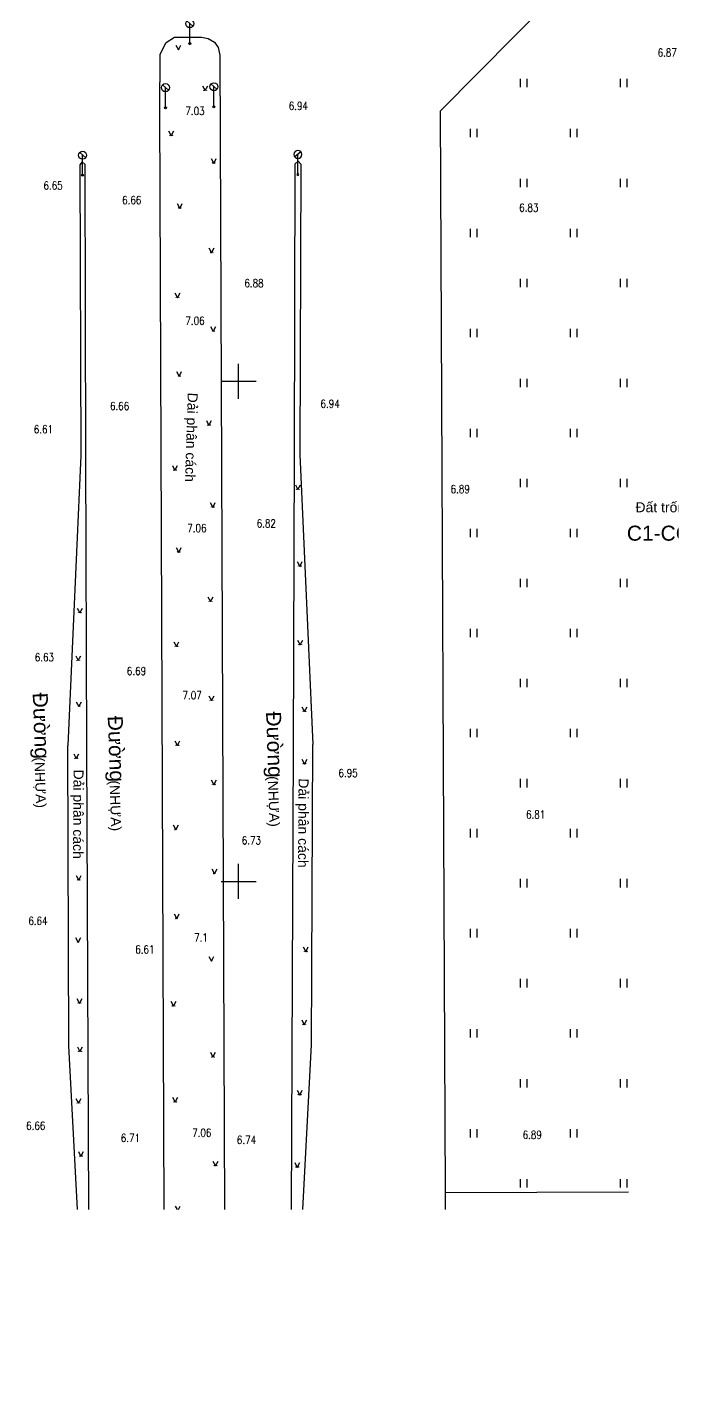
# Model space of a CAD drawing. Header units: millimetres. Extents: x 581430 to 583682, y 2329840 to 2330113.
# Drawn here: x 583616.6 to 583681.7, y 2329898.9 to 2330035.4 of the extents above; entities that cross this region are included whole.
import ezdxf
from ezdxf.enums import TextEntityAlignment as Align
from ezdxf.xclip import XClip

# ---------------------------------------------------------------- set-up
doc = ezdxf.new("R2010")
doc.units = ezdxf.units.MM
doc.header["$LTSCALE"] = 0.001
doc.header["$MEASUREMENT"] = 0
doc.header["$XCLIPFRAME"] = 0
doc.layers.add('CHUGIAI', color=250, linetype='Continuous')
doc.layers.add('Existing map', color=250, linetype='Continuous')
doc.styles.add('CHU', font='', dxfattribs={"height": 1.5})
doc.styles.add('CLD', font='', dxfattribs={"height": 1})
doc.styles.add('DC', font='romans.shx', dxfattribs={"width": 0.8, "height": 0.8})
doc.styles.get('CHU').set_extended_font_data('.VnArial')
doc.styles.get('CLD').set_extended_font_data('.VnArialH')

# ---------------------------------------------------------------- blocks, each defined once
blk = doc.blocks.new('BB')
at = {"layer": 'CHUGIAI'}
for p, q in [((-0.29, 2.28), (0.31, 1.75)), ((0, 0), (0, 2))]:
    blk.add_line(p, q, dxfattribs=at)
for centre, radius in [((0, 2), 0.4), ((0, 0), 0.1)]:
    blk.add_circle(centre, radius, dxfattribs=at)
blk = doc.blocks.new('BB-flat-2')
at = {"layer": 'CHUGIAI'}
for p, q in [((-0.29, 2.28), (0.31, 1.75)), ((0, 0), (0, 2))]:
    blk.add_line(p, q, dxfattribs=at)
for centre, radius in [((0, 2), 0.4), ((0, 0), 0.1)]:
    blk.add_circle(centre, radius, dxfattribs=at)
blk = doc.blocks.new('BB-flat-4')
at = {"layer": 'CHUGIAI'}
for p, q in [((-0.29, 2.28), (0.31, 1.75)), ((0, 0), (0, 2))]:
    blk.add_line(p, q, dxfattribs=at)
for centre, radius in [((0, 2), 0.4), ((0, 0), 0.1)]:
    blk.add_circle(centre, radius, dxfattribs=at)
blk = doc.blocks.new('Existing map')
at = {"layer": 'Existing map'}
h = blk.add_hatch(color=256, dxfattribs=at)
h.paths.add_polyline_path([(-0.84, -54.29, 1), (-0.87, -54.29, 1)])
h.paths.add_polyline_path([(-1.1, -54.29, 1), (-1.12, -54.29, 1)])
h = blk.add_hatch(color=256, dxfattribs=at)
h.paths.add_polyline_path([(1.83, -58.37, 1), (1.81, -58.37, 1)])
h.paths.add_polyline_path([(1.57, -58.37, 1), (1.55, -58.37, 1)])
h = blk.add_hatch(color=256, dxfattribs=at)
h.paths.add_polyline_path([(-1.58, -62.87, 1), (-1.6, -62.87, 1)])
h.paths.add_polyline_path([(-1.84, -62.87, 1), (-1.86, -62.87, 1)])
h = blk.add_hatch(color=256, dxfattribs=at)
h.paths.add_polyline_path([(2.68, -65.64, 1), (2.66, -65.64, 1)])
h.paths.add_polyline_path([(2.43, -65.64, 1), (2.4, -65.64, 1)])
h = blk.add_hatch(color=256, dxfattribs=at)
h.paths.add_polyline_path([(-0.72, -70.14, 1), (-0.74, -70.14, 1)])
h.paths.add_polyline_path([(-0.98, -70.14, 1), (-1, -70.14, 1)])
h = blk.add_hatch(color=256, dxfattribs=at)
h.paths.add_polyline_path([(2.47, -74.58, 1), (2.45, -74.58, 1)])
h.paths.add_polyline_path([(2.21, -74.58, 1), (2.19, -74.58, 1)])
h = blk.add_hatch(color=256, dxfattribs=at)
h.paths.add_polyline_path([(-0.94, -79.07, 1), (-0.96, -79.07, 1)])
h.paths.add_polyline_path([(-1.19, -79.07, 1), (-1.22, -79.07, 1)])
h = blk.add_hatch(color=256, dxfattribs=at)
h.paths.add_polyline_path([(2.62, -82.44, 1), (2.6, -82.44, 1)])
h.paths.add_polyline_path([(2.36, -82.44, 1), (2.34, -82.44, 1)])
h = blk.add_hatch(color=256, dxfattribs=at)
h.paths.add_polyline_path([(-0.78, -86.94, 1), (-0.81, -86.94, 1)])
h.paths.add_polyline_path([(-1.04, -86.94, 1), (-1.06, -86.94, 1)])
h = blk.add_hatch(color=256, dxfattribs=at)
h.paths.add_polyline_path([(2.21, -91.84, 1), (2.19, -91.84, 1)])
h.paths.add_polyline_path([(1.95, -91.84, 1), (1.93, -91.84, 1)])
h = blk.add_hatch(color=256, dxfattribs=at)
h.paths.add_polyline_path([(-1.19, -96.34, 1), (-1.21, -96.34, 1)])
h.paths.add_polyline_path([(-1.45, -96.34, 1), (-1.47, -96.34, 1)])
h = blk.add_hatch(color=256, dxfattribs=at)
h.paths.add_polyline_path([(11.11, -98.26, 1), (11.08, -98.26, 1)])
h.paths.add_polyline_path([(10.85, -98.26, 1), (10.82, -98.26, 1)])
h = blk.add_hatch(color=256, dxfattribs=at)
h.paths.add_polyline_path([(2.59, -100.03, 1), (2.56, -100.03, 1)])
h.paths.add_polyline_path([(2.33, -100.03, 1), (2.3, -100.03, 1)])
h = blk.add_hatch(color=256, dxfattribs=at)
h.paths.add_polyline_path([(-0.82, -104.53, 1), (-0.84, -104.53, 1)])
h.paths.add_polyline_path([(-1.08, -104.53, 1), (-1.1, -104.53, 1)])
h = blk.add_hatch(color=256, dxfattribs=at)
h.paths.add_polyline_path([(11.29, -105.93, 1), (11.26, -105.93, 1)])
h.paths.add_polyline_path([(11.03, -105.93, 1), (11.01, -105.93, 1)])
h = blk.add_hatch(color=256, dxfattribs=at)
h.paths.add_polyline_path([(2.36, -109.45, 1), (2.34, -109.45, 1)])
h.paths.add_polyline_path([(2.1, -109.45, 1), (2.08, -109.45, 1)])
h = blk.add_hatch(color=256, dxfattribs=at)
h.paths.add_polyline_path([(-10.71, -110.59, 1), (-10.73, -110.59, 1)])
h.paths.add_polyline_path([(-10.97, -110.59, 1), (-10.99, -110.59, 1)])
h = blk.add_hatch(color=256, dxfattribs=at)
h.paths.add_polyline_path([(-1.04, -113.95, 1), (-1.07, -113.95, 1)])
h.paths.add_polyline_path([(-1.3, -113.95, 1), (-1.33, -113.95, 1)])
h = blk.add_hatch(color=256, dxfattribs=at)
h.paths.add_polyline_path([(11.33, -113.78, 1), (11.31, -113.78, 1)])
h.paths.add_polyline_path([(11.07, -113.78, 1), (11.05, -113.78, 1)])
h = blk.add_hatch(color=256, dxfattribs=at)
h.paths.add_polyline_path([(-10.87, -115.35, 1), (-10.89, -115.35, 1)])
h.paths.add_polyline_path([(-11.12, -115.35, 1), (-11.15, -115.35, 1)])
h = blk.add_hatch(color=256, dxfattribs=at)
h.paths.add_polyline_path([(-10.81, -119.94, 1), (-10.83, -119.94, 1)])
h.paths.add_polyline_path([(-11.06, -119.94, 1), (-11.09, -119.94, 1)])
h = blk.add_hatch(color=256, dxfattribs=at)
h.paths.add_polyline_path([(2.46, -119.35, 1), (2.44, -119.35, 1)])
h.paths.add_polyline_path([(2.2, -119.35, 1), (2.18, -119.35, 1)])
h = blk.add_hatch(color=256, dxfattribs=at)
h.paths.add_polyline_path([(11.75, -120.45, 1), (11.73, -120.45, 1)])
h.paths.add_polyline_path([(11.49, -120.45, 1), (11.47, -120.45, 1)])
h = blk.add_hatch(color=256, dxfattribs=at)
h.paths.add_polyline_path([(-0.95, -123.84, 1), (-0.97, -123.84, 1)])
h.paths.add_polyline_path([(-1.21, -123.84, 1), (-1.23, -123.84, 1)])
h = blk.add_hatch(color=256, dxfattribs=at)
h.paths.add_polyline_path([(-11.06, -125.14, 1), (-11.08, -125.14, 1)])
h.paths.add_polyline_path([(-11.31, -125.14, 1), (-11.34, -125.14, 1)])
h = blk.add_hatch(color=256, dxfattribs=at)
h.paths.add_polyline_path([(11.75, -125.69, 1), (11.73, -125.69, 1)])
h.paths.add_polyline_path([(11.49, -125.69, 1), (11.47, -125.69, 1)])
h = blk.add_hatch(color=256, dxfattribs=at)
h.paths.add_polyline_path([(2.69, -127.76, 1), (2.67, -127.76, 1)])
h.paths.add_polyline_path([(2.43, -127.76, 1), (2.41, -127.76, 1)])
h = blk.add_hatch(color=256, dxfattribs=at)
h.paths.add_polyline_path([(-1.1, -132.26, 1), (-1.12, -132.26, 1)])
h.paths.add_polyline_path([(-1.36, -132.26, 1), (-1.38, -132.26, 1)])
h = blk.add_hatch(color=256, dxfattribs=at)
h.paths.add_polyline_path([(-10.82, -137.3, 1), (-10.84, -137.3, 1)])
h.paths.add_polyline_path([(-11.08, -137.3, 1), (-11.1, -137.3, 1)])
h = blk.add_hatch(color=256, dxfattribs=at)
h.paths.add_polyline_path([(2.76, -136.66, 1), (2.74, -136.66, 1)])
h.paths.add_polyline_path([(2.51, -136.66, 1), (2.48, -136.66, 1)])
h = blk.add_hatch(color=256, dxfattribs=at)
h.paths.add_polyline_path([(-1.02, -141.16, 1), (-1.05, -141.16, 1)])
h.paths.add_polyline_path([(-1.28, -141.16, 1), (-1.31, -141.16, 1)])
h = blk.add_hatch(color=256, dxfattribs=at)
h.paths.add_polyline_path([(-10.87, -143.53, 1), (-10.89, -143.53, 1)])
h.paths.add_polyline_path([(-11.13, -143.53, 1), (-11.15, -143.53, 1)])
h = blk.add_hatch(color=256, dxfattribs=at)
h.paths.add_polyline_path([(11.89, -144.47, 1), (11.87, -144.47, 1)])
h.paths.add_polyline_path([(11.63, -144.47, 1), (11.61, -144.47, 1)])
h = blk.add_hatch(color=256, dxfattribs=at)
h.paths.add_polyline_path([(2.46, -145.4, 1), (2.44, -145.4, 1)])
h.paths.add_polyline_path([(2.2, -145.4, 1), (2.18, -145.4, 1)])
h = blk.add_hatch(color=256, dxfattribs=at)
h.paths.add_polyline_path([(-10.74, -149.62, 1), (-10.76, -149.62, 1)])
h.paths.add_polyline_path([(-11, -149.62, 1), (-11.02, -149.62, 1)])
h = blk.add_hatch(color=256, dxfattribs=at)
h.paths.add_polyline_path([(-1.33, -149.9, 1), (-1.35, -149.9, 1)])
h.paths.add_polyline_path([(-1.59, -149.9, 1), (-1.61, -149.9, 1)])
h = blk.add_hatch(color=256, dxfattribs=at)
h.paths.add_polyline_path([(11.74, -151.75, 1), (11.71, -151.75, 1)])
h.paths.add_polyline_path([(11.48, -151.75, 1), (11.46, -151.75, 1)])
h = blk.add_hatch(color=256, dxfattribs=at)
h.paths.add_polyline_path([(-10.69, -154.44, 1), (-10.71, -154.44, 1)])
h.paths.add_polyline_path([(-10.95, -154.44, 1), (-10.97, -154.44, 1)])
h = blk.add_hatch(color=256, dxfattribs=at)
h.paths.add_polyline_path([(2.61, -155, 1), (2.59, -155, 1)])
h.paths.add_polyline_path([(2.36, -155, 1), (2.33, -155, 1)])
h = blk.add_hatch(color=256, dxfattribs=at)
h.paths.add_polyline_path([(-10.84, -159.61, 1), (-10.86, -159.61, 1)])
h.paths.add_polyline_path([(-11.1, -159.61, 1), (-11.12, -159.61, 1)])
h = blk.add_hatch(color=256, dxfattribs=at)
h.paths.add_polyline_path([(-1.17, -159.5, 1), (-1.2, -159.5, 1)])
h.paths.add_polyline_path([(-1.43, -159.5, 1), (-1.46, -159.5, 1)])
h = blk.add_hatch(color=256, dxfattribs=at)
h.paths.add_polyline_path([(11.28, -158.78, 1), (11.26, -158.78, 1)])
h.paths.add_polyline_path([(11.02, -158.78, 1), (11, -158.78, 1)])
h = blk.add_hatch(color=256, dxfattribs=at)
h.paths.add_polyline_path([(-10.59, -164.92, 1), (-10.61, -164.92, 1)])
h.paths.add_polyline_path([(-10.85, -164.92, 1), (-10.87, -164.92, 1)])
h = blk.add_hatch(color=256, dxfattribs=at)
h.paths.add_polyline_path([(2.87, -165.87, 1), (2.85, -165.87, 1)])
h.paths.add_polyline_path([(2.61, -165.87, 1), (2.59, -165.87, 1)])
h = blk.add_hatch(color=256, dxfattribs=at)
h.paths.add_polyline_path([(11.04, -166.01, 1), (11.02, -166.01, 1)])
h.paths.add_polyline_path([(10.78, -166.01, 1), (10.76, -166.01, 1)])
for p, q in [((55.04, -30.32), (25.18, -60.46)), ((-2.21, -53.58), (-1.37, -53.04)), ((-1.37, -53.04), (-0.42, -53.04)), ((-0.42, -53.04), (1.31, -53.04)), ((1.31, -53.04), (2, -53.17)), ((2, -53.17), (2.61, -53.55)), ((-2.81, -54.75), (-2.21, -53.58)), ((-1.24, -53.84), (-0.98, -54.32)), ((-0.98, -54.32), (-0.73, -53.84)), ((2.61, -53.55), (3, -54.1)), ((3, -54.1), (3.15, -54.86)), ((-2.83, -60.39), (-2.81, -54.75)), ((3.15, -54.86), (3.69, -185.78)), ((33.19, -57.21), (33.19, -58.05)), ((33.84, -57.21), (33.84, -58.05)), ((43.19, -57.21), (43.19, -58.05)), ((43.84, -57.21), (43.84, -58.05)), ((1.43, -57.92), (1.69, -58.4)), ((1.69, -58.4), (1.94, -57.92)), ((-2.35, -184.44), (-2.83, -60.39)), ((25.18, -60.46), (25.69, -168.57)), ((-1.98, -62.42), (-1.72, -62.9)), ((-1.72, -62.9), (-1.46, -62.42)), ((28.19, -62.21), (28.19, -63.05)), ((28.84, -62.21), (28.84, -63.05)), ((38.19, -62.21), (38.19, -63.05)), ((38.84, -62.21), (38.84, -63.05)), ((2.29, -65.18), (2.54, -65.67)), ((2.54, -65.67), (2.8, -65.18)), ((10.69, -65.7), (10.99, -65.45)), ((10.99, -65.45), (11.25, -65.74)), ((-10.6, -65.53), (-10.86, -65.82)), ((-10.86, -65.82), (-10.75, -94.86)), ((-10.3, -65.78), (-10.6, -65.53)), ((-10.23, -94.83), (-10.3, -65.78)), ((10.62, -94.75), (10.69, -65.7)), ((11.25, -65.74), (11.14, -94.78)), ((33.19, -67.21), (33.19, -68.05)), ((33.84, -67.21), (33.84, -68.05)), ((43.19, -67.21), (43.19, -68.05)), ((43.84, -67.21), (43.84, -68.05)), ((-1.12, -69.68), (-0.86, -70.17)), ((-0.86, -70.17), (-0.6, -69.68)), ((28.19, -72.21), (28.19, -73.05)), ((28.84, -72.21), (28.84, -73.05)), ((38.19, -72.21), (38.19, -73.05)), ((38.84, -72.21), (38.84, -73.05)), ((2.07, -74.12), (2.33, -74.61)), ((2.33, -74.61), (2.59, -74.12)), ((33.19, -77.21), (33.19, -78.05)), ((33.84, -77.21), (33.84, -78.05)), ((43.19, -77.21), (43.19, -78.05)), ((43.84, -77.21), (43.84, -78.05)), ((-1.33, -78.62), (-1.08, -79.1)), ((-1.08, -79.1), (-0.82, -78.62)), ((2.22, -81.98), (2.48, -82.47)), ((2.48, -82.47), (2.74, -81.98)), ((28.19, -82.21), (28.19, -83.05)), ((28.84, -82.21), (28.84, -83.05)), ((38.19, -82.21), (38.19, -83.05)), ((38.84, -82.21), (38.84, -83.05)), ((5.03, -89.2), (5.03, -85.7)), ((-1.18, -86.48), (-0.92, -86.97)), ((-0.92, -86.97), (-0.67, -86.48)), ((33.19, -87.21), (33.19, -88.05)), ((33.84, -87.21), (33.84, -88.05)), ((43.19, -87.21), (43.19, -88.05)), ((43.84, -87.21), (43.84, -88.05)), ((3.28, -87.45), (6.78, -87.45)), ((1.81, -91.38), (2.07, -91.87)), ((2.07, -91.87), (2.33, -91.38)), ((28.19, -92.21), (28.19, -93.05)), ((28.84, -92.21), (28.84, -93.05)), ((38.19, -92.21), (38.19, -93.05)), ((38.84, -92.21), (38.84, -93.05)), ((-10.75, -94.86), (-12.05, -123.86)), ((-10.13, -124.17), (-10.23, -94.83)), ((10.52, -124.09), (10.62, -94.75)), ((11.14, -94.78), (12.44, -123.78)), ((-1.59, -95.88), (-1.33, -96.37)), ((-1.33, -96.37), (-1.08, -95.88)), ((10.71, -97.81), (10.96, -98.29)), ((10.96, -98.29), (11.22, -97.81)), ((33.19, -97.21), (33.19, -98.05)), ((33.84, -97.21), (33.84, -98.05)), ((43.19, -97.21), (43.19, -98.05)), ((43.84, -97.21), (43.84, -98.05)), ((2.19, -99.58), (2.44, -100.06)), ((2.44, -100.06), (2.7, -99.58)), ((28.19, -102.21), (28.19, -103.05)), ((28.84, -102.21), (28.84, -103.05)), ((38.19, -102.21), (38.19, -103.05)), ((38.84, -102.21), (38.84, -103.05)), ((-1.22, -104.08), (-0.96, -104.56)), ((-0.96, -104.56), (-0.7, -104.08)), ((10.89, -105.47), (11.15, -105.96)), ((11.15, -105.96), (11.4, -105.47)), ((33.19, -107.21), (33.19, -108.05)), ((33.84, -107.21), (33.84, -108.05)), ((43.19, -107.21), (43.19, -108.05)), ((43.84, -107.21), (43.84, -108.05)), ((1.96, -108.99), (2.22, -109.48)), ((2.22, -109.48), (2.48, -108.99)), ((-11.11, -110.13), (-10.85, -110.62)), ((-10.85, -110.62), (-10.59, -110.13)), ((28.19, -112.21), (28.19, -113.05)), ((28.84, -112.21), (28.84, -113.05)), ((38.19, -112.21), (38.19, -113.05)), ((38.84, -112.21), (38.84, -113.05)), ((-1.44, -113.49), (-1.18, -113.98)), ((-1.18, -113.98), (-0.93, -113.49)), ((10.93, -113.33), (11.19, -113.81)), ((11.19, -113.81), (11.45, -113.33)), ((-11.26, -114.89), (-11.01, -115.38)), ((-11.01, -115.38), (-10.75, -114.89)), ((33.19, -117.21), (33.19, -118.05)), ((33.84, -117.21), (33.84, -118.05)), ((43.19, -117.21), (43.19, -118.05)), ((43.84, -117.21), (43.84, -118.05)), ((-11.2, -119.49), (-10.95, -119.97)), ((-10.95, -119.97), (-10.69, -119.49)), ((2.06, -118.89), (2.32, -119.38)), ((2.32, -119.38), (2.58, -118.89)), ((11.35, -119.99), (11.61, -120.48)), ((11.61, -120.48), (11.87, -119.99)), ((28.19, -122.21), (28.19, -123.05)), ((28.84, -122.21), (28.84, -123.05)), ((38.19, -122.21), (38.19, -123.05)), ((38.84, -122.21), (38.84, -123.05)), ((-11.94, -153.88), (-12.05, -123.86)), ((-9.87, -184.01), (-10.13, -124.17)), ((-1.34, -123.39), (-1.09, -123.87)), ((-1.09, -123.87), (-0.83, -123.39)), ((10.26, -183.93), (10.52, -124.09)), ((12.33, -153.8), (12.44, -123.78)), ((-11.45, -124.69), (-11.2, -125.17)), ((-11.2, -125.17), (-10.94, -124.69)), ((11.35, -125.23), (11.61, -125.72)), ((11.61, -125.72), (11.87, -125.23)), ((2.29, -127.3), (2.55, -127.79)), ((2.55, -127.79), (2.81, -127.3)), ((33.19, -127.21), (33.19, -128.05)), ((33.84, -127.21), (33.84, -128.05)), ((43.19, -127.21), (43.19, -128.05)), ((43.84, -127.21), (43.84, -128.05)), ((-1.5, -131.8), (-1.24, -132.29)), ((-1.24, -132.29), (-0.98, -131.8)), ((28.19, -132.21), (28.19, -133.05)), ((28.84, -132.21), (28.84, -133.05)), ((38.19, -132.21), (38.19, -133.05)), ((38.84, -132.21), (38.84, -133.05)), ((2.37, -136.2), (2.62, -136.69)), ((2.62, -136.69), (2.88, -136.2)), ((5.03, -139.2), (5.03, -135.7)), ((-11.22, -136.85), (-10.96, -137.33)), ((-10.96, -137.33), (-10.7, -136.85)), ((3.28, -137.45), (6.78, -137.45)), ((33.19, -137.21), (33.19, -138.05)), ((33.84, -137.21), (33.84, -138.05)), ((43.19, -137.21), (43.19, -138.05)), ((43.84, -137.21), (43.84, -138.05)), ((-1.42, -140.7), (-1.16, -141.19)), ((-1.16, -141.19), (-0.91, -140.7)), ((-11.27, -143.07), (-11.01, -143.56)), ((-11.01, -143.56), (-10.75, -143.07)), ((28.19, -142.21), (28.19, -143.05)), ((28.84, -142.21), (28.84, -143.05)), ((38.19, -142.21), (38.19, -143.05)), ((38.84, -142.21), (38.84, -143.05)), ((11.49, -144.01), (11.75, -144.5)), ((11.75, -144.5), (12, -144.01)), ((2.06, -144.95), (2.32, -145.43)), ((2.32, -145.43), (2.57, -144.95)), ((33.19, -147.21), (33.19, -148.05)), ((33.84, -147.21), (33.84, -148.05)), ((43.19, -147.21), (43.19, -148.05)), ((43.84, -147.21), (43.84, -148.05)), ((-11.14, -149.16), (-10.88, -149.65)), ((-10.88, -149.65), (-10.62, -149.16)), ((-1.73, -149.44), (-1.47, -149.93)), ((-1.47, -149.93), (-1.21, -149.44)), ((11.34, -151.29), (11.6, -151.78)), ((11.6, -151.78), (11.85, -151.29)), ((28.19, -152.21), (28.19, -153.05)), ((28.84, -152.21), (28.84, -153.05)), ((38.19, -152.21), (38.19, -153.05)), ((38.84, -152.21), (38.84, -153.05)), ((-10.33, -183.99), (-11.94, -153.88)), ((-11.09, -153.98), (-10.83, -154.47)), ((-10.83, -154.47), (-10.57, -153.98)), ((10.72, -183.91), (12.33, -153.8)), ((2.22, -154.54), (2.47, -155.03)), ((2.47, -155.03), (2.73, -154.54)), ((10.88, -158.32), (11.14, -158.81)), ((11.14, -158.81), (11.4, -158.32)), ((33.19, -157.21), (33.19, -158.05)), ((33.84, -157.21), (33.84, -158.05)), ((43.19, -157.21), (43.19, -158.05)), ((43.84, -157.21), (43.84, -158.05)), ((-11.24, -159.15), (-10.98, -159.64)), ((-10.98, -159.64), (-10.72, -159.15)), ((-1.57, -159.04), (-1.32, -159.53)), ((-1.32, -159.53), (-1.06, -159.04)), ((28.19, -162.21), (28.19, -163.05)), ((28.84, -162.21), (28.84, -163.05)), ((38.19, -162.21), (38.19, -163.05)), ((38.84, -162.21), (38.84, -163.05)), ((-10.99, -164.47), (-10.73, -164.96)), ((-10.73, -164.96), (-10.47, -164.47)), ((2.47, -165.41), (2.73, -165.9)), ((2.73, -165.9), (2.99, -165.41)), ((10.65, -165.56), (10.9, -166.04)), ((10.9, -166.04), (11.16, -165.56)), ((33.19, -167.21), (33.19, -168.05)), ((33.84, -167.21), (33.84, -168.05)), ((43.19, -167.21), (43.19, -168.05)), ((43.84, -167.21), (43.84, -168.05)), ((25.69, -168.57), (44.03, -168.49)), ((25.69, -168.57), (44.03, -168.49)), ((25.69, -168.57), (25.78, -188.57)), ((-1.32, -169.91), (-1.06, -170.39)), ((-1.06, -170.39), (-0.8, -169.91))]:
    blk.add_line(p, q, dxfattribs=at)
for centre in [(-1.11, -54.29), (-0.85, -54.29), (1.56, -58.37), (1.82, -58.37), (-1.85, -62.87), (-1.59, -62.87), (2.41, -65.64), (2.67, -65.64), (-0.99, -70.14), (-0.73, -70.14), (2.2, -74.58), (2.46, -74.58), (-1.21, -79.07), (-0.95, -79.07), (2.35, -82.44), (2.61, -82.44), (-1.05, -86.94), (-0.79, -86.94), (1.94, -91.84), (2.2, -91.84), (-1.46, -96.34), (-1.2, -96.34), (10.84, -98.26), (11.09, -98.26), (2.32, -100.03), (2.57, -100.03), (-1.09, -104.53), (-0.83, -104.53), (11.02, -105.93), (11.28, -105.93), (2.09, -109.45), (2.35, -109.45), (-10.98, -110.59), (-10.72, -110.59), (-1.31, -113.95), (-1.06, -113.95), (11.06, -113.78), (11.32, -113.78), (-11.14, -115.35), (-10.88, -115.35), (-11.08, -119.94), (-10.82, -119.94), (2.19, -119.35), (2.45, -119.35), (11.48, -120.45), (11.74, -120.45), (-1.22, -123.84), (-0.96, -123.84), (-11.33, -125.14), (-11.07, -125.14), (11.48, -125.69), (11.74, -125.69), (2.42, -127.76), (2.68, -127.76), (-1.37, -132.26), (-1.11, -132.26), (-11.09, -137.3), (-10.83, -137.3), (2.5, -136.66), (2.75, -136.66), (-1.29, -141.16), (-1.04, -141.16), (-11.14, -143.53), (-10.88, -143.53), (11.62, -144.47), (11.88, -144.47), (2.19, -145.4), (2.45, -145.4), (-11.01, -149.62), (-10.75, -149.62), (-1.6, -149.9), (-1.34, -149.9), (11.47, -151.75), (11.72, -151.75), (-10.96, -154.44), (-10.7, -154.44), (2.34, -155), (2.6, -155), (-11.11, -159.61), (-10.85, -159.61), (-1.44, -159.5), (-1.19, -159.5), (11.01, -158.78), (11.27, -158.78), (-10.86, -164.92), (-10.6, -164.92), (2.6, -165.87), (2.86, -165.87), (10.77, -166.01), (11.03, -166.01)]:
    blk.add_circle(centre, 0.011, dxfattribs=at)
for name, p in [('BB-flat-4', (0.15, -53.7)), ('BB-flat-4', (-2.28, -60.1)), ('BB-flat-4', (2.56, -60.01)), ('BB', (-10.57, -66.86)), ('BB-flat-2', (-10.57, -66.86))]:
    blk.add_blockref(name, p, dxfattribs=at)
at = {"layer": 'Existing map', "xscale": -1}
for name in ['BB', 'BB-flat-2']:
    blk.add_blockref(name, (10.96, -66.78), dxfattribs=at)
at = {"layer": 'Existing map', "style": 'DC', "width": 0.8}
for s, p in [('6.87', (46.93, -55)), ('7.03', (-0.29, -60.83)), ('6.65', (-14.48, -68.28)), ('6.66', (-6.61, -69.74)), ('6.83', (33.09, -70.5)), ('6.88', (5.61, -78.05)), ('7.06', (-0.29, -81.8)), ('6.66', (-7.83, -90.33)), ('6.94', (13.22, -90.1)), ('6.61', (-15.45, -92.65)), ('6.89', (26.23, -98.63)), ('7.06', (-0.1, -102.53)), ('6.82', (6.84, -102.07)), ('6.63', (-15.35, -115.44)), ('6.69', (-6.14, -116.82)), ('7.07', (-0.58, -119.24)), ('6.95', (15.02, -127.02)), ('6.81', (33.77, -131.17)), ('6.73', (5.35, -133.75)), ('6.64', (-15.99, -141.8)), ('7.1', (0.58, -143.46)), ('6.61', (-5.3, -144.65)), ('6.66', (-16.21, -162.28)), ('7.06', (0.39, -162.98)), ('6.89', (33.43, -163.19)), ('6.71', (-6.75, -163.5)), ('6.74', (4.86, -163.7))]:
    blk.add_text(s, height=0.8, dxfattribs=at).set_placement(p)
blk.add_text('6.94', height=0.8, dxfattribs=at).set_placement((10.04, -59.52), align=Align.TOP_LEFT)
at = {"layer": 'Existing map'}
for s, height, rotation, style, p in [('D¶i ph©n c¸ch', 1, 268.2177, 'CHU', (-0.05, -88.58)), ('D¶i ph©n c¸ch', 1, 268.2177, 'CHU', (-0.05, -88.58)), ('§\xadêng', 1.5, 272, 'CHU', (-15.56, -118.61)), ('§\xadêng', 1.5, 272, 'CHU', (-8.06, -120.92)), ('§\xadêng', 1.5, 272, 'CHU', (7.77, -120.49)), ('(nhùa)', 1, 272, 'CLD', (-15.39, -125.06)), ('D¶i ph©n c¸ch', 1, 269.6272, 'CHU', (-11.47, -126.27)), ('(nhùa)', 1, 272, 'CLD', (-7.88, -127.37)), ('(nhùa)', 1, 272, 'CLD', (7.95, -126.94)), ('D¶i ph©n c¸ch', 1, 269.6272, 'CHU', (11.03, -127.15))]:
    blk.add_text(s, height=height, rotation=rotation, dxfattribs=dict(at, style=style)).set_placement(p)
at = {"layer": 'Existing map', "style": 'CHU'}
for s, height, p in [('§Êt trèng', 1, (44.71, -100.55)), ('C1-CC1', 1.5, (43.85, -103.39))]:
    blk.add_text(s, height=height, dxfattribs=at).set_placement(p)

msp = doc.modelspace()

# ---------------------------------------------------------------- block references
ref = msp.add_blockref('Existing map', (583632.68, 2330087.45))
XClip(ref).set_block_clipping_path([(-309.5753765585, -170.2706607217), (49.0361552699, 25.2812677324)])

doc.saveas('drawing.dxf')
